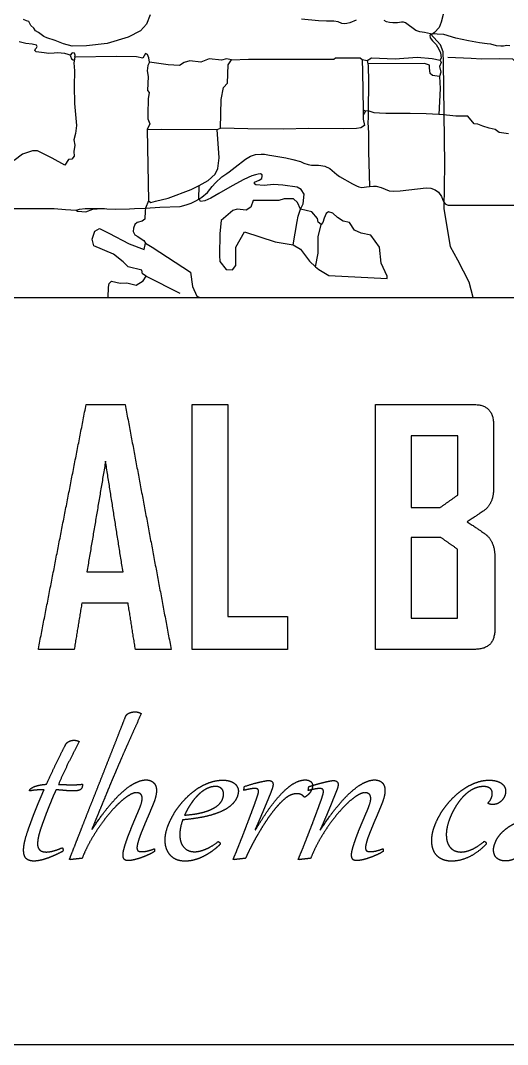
# Model space of a CAD drawing. Header units: millimetres. Extents: x 355 to 584, y 105 to 363.
# Drawn here: x 450.7 to 503.4, y 104.5 to 215.3 of the extents above; entities that cross this region are included whole.
import ezdxf

# ---------------------------------------------------------------- set-up
doc = ezdxf.new("R2010")
doc.units = ezdxf.units.MM
doc.header["$MEASUREMENT"] = 0
doc.layers.add('Default', color=18, linetype='Continuous', true_color=0x000000)

msp = doc.modelspace()

# ---------------------------------------------------------------- linework, layer by layer
at = {"color": 1, "true_color": 0xff0000}
for points in [[(496.67, 217.68), (496.66, 217.43), (496.67, 217.06), (496.72, 216.6), (496.6, 216.22), (496.47, 215.93), (496.25, 215.11), (496.04, 214.53), (495.53, 213.99), (495.25, 213.78), (495.01, 213.69), (495.07, 213.42), (495.29, 213.09), (495.71, 212.67), (495.99, 212.19), (496.16, 211.8), (496.24, 211.25), (496.13, 210.99)], [(456.07, 211.54), (455.85, 211.6), (455.51, 211.71), (455.12, 211.73), (454.71, 211.77), (454.35, 211.75), (453.77, 211.72), (453.26, 211.78), (452.69, 211.87), (452.41, 211.9), (452.27, 212.05), (452.32, 212.21), (452.44, 212.32), (452.5, 212.47), (452.42, 212.61), (451.98, 212.71), (451.28, 212.79), (450.54, 212.97)], [(464.58, 211.24), (464.46, 211.6), (464.23, 211.72), (463.93, 211.22), (463.26, 211.34), (461.08, 211.38), (456.6, 211.3), (456.48, 210.69), (456.54, 209.82), (456.52, 208.18), (456.54, 206.3), (456.64, 205.12), (456.76, 203.91), (456.64, 203.06), (456.48, 202.39), (456.6, 201.78), (456.48, 201.11), (456.5, 200.59), (456.26, 200.3), (455.89, 200.26), (455.49, 199.65), (454.13, 200.4), (452.53, 201.19), (452, 201.19), (450.91, 200.83), (450.02, 200.14)], [(456.6, 211.3), (456.62, 211.54), (456.56, 211.76), (456.29, 211.78), (456.07, 211.54), (456.12, 211.42), (456.24, 211.15), (456.4, 211.04), (456.54, 211.02)], [(464.68, 210.79), (464.49, 210.4), (464.42, 209.84), (464.52, 209.21), (464.44, 207.71), (464.62, 207.51), (464.54, 206.8), (464.49, 205.15), (464.48, 204.64), (464.7, 204.11), (464.43, 203.49)], [(473.54, 211.04), (473.02, 211.14), (472.45, 211), (471.11, 211.14), (470.24, 210.76), (469.05, 210.92), (468.42, 210.74), (467.91, 210.42), (466.68, 210.5), (464.68, 210.79), (464.58, 211.24)], [(472.37, 203.63), (472.41, 206.73), (472.69, 208.05), (473.1, 208.49), (473.2, 210.48), (473.54, 211.04), (475.39, 211.1), (484.64, 211.1), (484.82, 211.25), (486.32, 211.25), (487.46, 211.24), (487.7, 211.08), (487.74, 209.74), (487.79, 205.61), (487.8, 205)], [(487.7, 211.08), (488.25, 210.95), (488.69, 211.23), (491.28, 211.14), (493.63, 211.31), (495.27, 211.16), (496.13, 210.99), (496.23, 210.73), (496.08, 210.31), (496.21, 209.68), (496.07, 209.21), (496.15, 207.92), (496.01, 205.1)], [(488.25, 210.95), (488.31, 210.59), (488.33, 210.42)], [(496.07, 209.21), (495.29, 209.32), (495.04, 209.54), (494.99, 210.17), (494.97, 210.44), (494.44, 210.64), (488.31, 210.59)], [(504.93, 208.37), (504.95, 209.18), (504.93, 210.29), (504.67, 210.7), (504.38, 210.73), (504.02, 211.1), (502.51, 211.14), (500.61, 211.11), (499.5, 211.16), (496.95, 211.29)], [(488.33, 210.42), (488.36, 208.63), (488.33, 205.5), (488.33, 204.72), (488.32, 204.3), (488.39, 203.08), (488.39, 201.12), (488.49, 197.32)], [(488.33, 205.5), (488.05, 205.47), (487.92, 205.23), (487.8, 205), (487.8, 204.6), (487.94, 203.92), (487.56, 203.68), (487.08, 203.61), (485.66, 203.58), (481.92, 203.59), (479.13, 203.51), (475.33, 203.55), (472.37, 203.63)], [(488.05, 205.47), (487.79, 205.61)], [(503.52, 203.01), (502.51, 203.15), (502.08, 203.49), (501.43, 203.63), (500.77, 203.85), (500.22, 204.05), (499.81, 204.1), (499.14, 204.95), (497.85, 204.94), (497.17, 205.01), (496.47, 205.07), (496.01, 205.1), (494.62, 205.18), (492.88, 205.22), (491.61, 205.22), (490.27, 205.22), (489.58, 205.25), (489, 205.3), (488.33, 205.5)], [(464.43, 203.49), (464.55, 195.76), (464.22, 195)], [(464.43, 203.49), (465.94, 203.54), (471.99, 203.5), (472.37, 203.63)], [(464.55, 195.76), (464.82, 195.59), (465.31, 195.75), (466.68, 196.08), (469.19, 197.01), (470.03, 197.45), (471.03, 197.98), (471.78, 198.67), (472.06, 199.28), (472.21, 200.41), (471.99, 203.5)], [(449.18, 194.96), (454.34, 194.93), (455.57, 194.85), (456.72, 194.75), (457.09, 194.88), (457.7, 194.94), (458.52, 194.93), (459.46, 194.94), (459.8, 194.93), (460.04, 194.9), (461.02, 194.87), (462.49, 194.91), (463.05, 194.94), (464.22, 195), (465.8, 195.08), (468, 195.18), (468.65, 195.33), (469.18, 195.52), (469.68, 195.76), (470.02, 195.97), (470.33, 196.16), (470.96, 196.68), (471.47, 197.31), (471.8, 197.71), (472.5, 198.38), (473.05, 198.73), (473.31, 198.91), (473.94, 199.42), (475.06, 200.27), (475.59, 200.6), (476.15, 200.78), (476.76, 200.82), (477.13, 200.81), (477.67, 200.71), (477.92, 200.68), (479.44, 200.41), (480.17, 200.25), (481, 200.02), (481.39, 199.85), (481.83, 199.71), (482.22, 199.65), (482.5, 199.64), (482.67, 199.63), (482.97, 199.63), (483.21, 199.61), (483.66, 199.53), (484.18, 199.26), (484.71, 198.85), (484.94, 198.63), (485.23, 198.42), (486.66, 197.63), (487.07, 197.39), (487.34, 197.29), (487.67, 197.22), (488.15, 197.29), (488.49, 197.32), (488.92, 197.37), (489.2, 197.35), (489.75, 197.22), (490.6, 196.87), (491.09, 196.81), (491.8, 196.85), (494.61, 197.19), (495.12, 197.14), (495.6, 196.96), (495.95, 196.7), (496.27, 196.25), (496.38, 195.94), (496.55, 195.62), (496.68, 195.46), (496.88, 195.33), (497.02, 195.3), (502.85, 195.29), (504.46, 195.31)], [(480.22, 191), (480.65, 193.54), (480.75, 194.12), (481.01, 194.89), (481.31, 195.46), (481.42, 196.5), (481.08, 197.01), (480.67, 197.25), (479.12, 197.47), (478.1, 197.56), (477.09, 197.42), (476.18, 197.51), (476.02, 197.62), (476.02, 197.79), (476.55, 198), (476.83, 198.2), (476.86, 198.46), (476.85, 198.6), (476.67, 198.68), (476.45, 198.67), (476.15, 198.58), (475.76, 198.49), (474.89, 198.08), (473.63, 197.41), (472.18, 196.57), (471.32, 196.08), (470.65, 195.79), (470.2, 195.71), (470.1, 195.86), (470.02, 195.97)], [(470.02, 195.97), (470.03, 197.45)], [(464.22, 195), (464.21, 194.68), (464.15, 193.81), (463.89, 193.58), (463.35, 193.43), (463.09, 193.23), (462.95, 192.83), (462.91, 192.45), (463.07, 192.08), (463.4, 191.91), (463.77, 191.65), (464.04, 191.47), (464.23, 191.18), (464.95, 190.77), (469.09, 188.05), (469.33, 186.52), (469.8, 185.47), (470.14, 185.31)], [(481.01, 194.89), (480.69, 195.61), (480.27, 196), (479.23, 195.98), (478.67, 195.81), (476.4, 195.82), (475.89, 195.82), (475.63, 195.09), (475.14, 194.78), (474.17, 194.88), (473.68, 194.72), (472.41, 193.65), (472.29, 192.25), (472.23, 189.88), (472.29, 189.22), (472.96, 188.36), (473.66, 188.3), (474.01, 188.77), (474.01, 190.75), (474.96, 192.41), (478.28, 191.34), (480.22, 191), (481, 190.53), (481.99, 189.25), (482.65, 188.65), (483, 188.34), (484.09, 187.7), (490.39, 187.37), (490.39, 187.64), (489.76, 189.03), (489.58, 190.77), (488.63, 192.05), (487.58, 192.27), (486.87, 192.62), (486.32, 193.43), (485.63, 193.59), (485.02, 193.97), (484.5, 194.44), (484.05, 194.6), (483.79, 194.42), (483.57, 193.89), (483.44, 193.43), (483.26, 193.22), (482.94, 193.47), (482.84, 193.85), (482.25, 194.6), (481.01, 194.89)], [(456.72, 194.75), (456.88, 194.66), (457.35, 194.61), (457.79, 194.59), (458.54, 194.89), (459.46, 194.94)], [(464.31, 187.61), (463.91, 187.87), (463.83, 188.27), (462.37, 188.62), (461.8, 189.16), (460.77, 190.02), (458.65, 190.89), (458.46, 191.62), (458.75, 192.51), (459.27, 192.77), (460.27, 192.26), (462.45, 191.11), (464.09, 190.5), (464.23, 191.18)], [(482.65, 188.65), (482.94, 190.13), (482.94, 191.89), (483.26, 193.22)], [(460.2, 185.31), (460.22, 186.43), (460.31, 186.84), (460.57, 187.1), (461.48, 186.88), (462.21, 186.9), (463.24, 186.67), (463.99, 187.12), (464.31, 187.61), (467.94, 185.8)]]:
    msp.add_lwpolyline(points, dxfattribs=at)
at = {"color": 4, "true_color": 0x00ffff}
for points in [[(464.73, 215.88), (464.34, 214.89), (463.68, 214.16), (462.36, 213.47), (460.08, 212.8), (457.86, 212.53), (456.28, 212.49), (455.36, 212.74), (454.45, 213.12), (453.56, 213.42), (453.23, 213.56), (452.66, 213.97), (452.31, 214.16), (452.16, 214.45), (451.81, 214.75), (451.6, 215.18), (451.35, 215.25), (451.02, 215.38)], [(487.06, 215.3), (486.36, 215.04), (486.04, 214.95), (485.73, 214.92), (485.49, 214.95), (485.09, 215.12), (484.61, 215.22), (483.82, 215.2), (482.96, 215.23), (481.14, 215.44)], [(503.69, 212.55), (503.36, 212.57), (502.99, 212.5), (502.71, 212.5), (502.23, 212.53), (501.62, 212.73), (501.21, 212.75), (500.38, 212.87), (499.22, 213.08), (497.84, 213.38), (496.54, 213.75), (495.09, 213.85), (494.45, 213.97), (493.93, 214.07), (493.5, 214.2), (492.39, 215.02), (492.18, 215.1), (491.94, 215.1), (491.5, 215.03), (491.03, 215.02), (490.65, 215.05), (490.32, 215.15), (490.09, 215.29)], [(499.71, 185.31), (499.26, 186.99), (498.04, 189.34), (497.25, 190.8), (496.57, 194.95), (496.65, 199.7), (496.5, 210.73), (496.47, 211.9), (496.17, 212.64), (495.09, 213.85)]]:
    msp.add_lwpolyline(points, dxfattribs=at)
at = {"layer": 'Default'}
msp.add_lwpolyline([(355.13, 104.52), (583.91, 104.52), (583.91, 362.5), (355.13, 362.5)], close=True, dxfattribs=at)
msp.add_lwpolyline([(375.13, 185.31), (563.91, 185.31)], dxfattribs=at)
for points in [[(452.64, 147.32), (455.22, 160.53), (457.81, 173.74)], [(457.81, 173.74), (459.92, 173.74), (462.03, 173.74)], [(462.03, 173.74), (464.52, 160.5), (467.01, 147.26)], [(469.27, 147.26), (469.27, 160.5), (469.27, 173.74)], [(469.27, 173.74), (471.21, 173.74), (473.15, 173.74)], [(473.15, 173.74), (473.15, 162.27), (473.15, 150.81)], [(489.13, 147.26), (489.13, 160.5), (489.13, 173.74)], [(489.13, 173.74), (494.51, 173.74), (499.89, 173.74)], [(499.89, 173.74), (501.87, 173.7), (501.91, 171.65)], [(501.91, 171.65), (501.91, 168.14), (501.91, 164.63)], [(498.04, 170.35), (495.52, 170.35), (493.01, 170.35)], [(493.01, 170.35), (493.01, 166.47), (493.01, 162.6)], [(498.04, 163.95), (498.04, 167.15), (498.04, 170.35)], [(459.91, 167.6), (458.9, 161.62), (457.89, 155.65)], [(461.8, 155.65), (460.85, 161.62), (459.91, 167.6)], [(496.13, 162.6), (497.08, 163.27), (498.04, 163.95)], [(501.91, 164.63), (501.91, 163.21), (501.09, 162.43)], [(493.01, 162.6), (494.57, 162.6), (496.13, 162.6)], [(501.09, 162.43), (500.97, 162.32), (499.07, 161.06)], [(499.07, 161.06), (501.04, 159.76), (501.15, 159.63)], [(501.15, 159.63), (502.05, 158.8), (502.05, 157.33)], [(496.2, 159.37), (494.6, 159.37), (493.01, 159.37)], [(493.01, 159.37), (493.01, 155.01), (493.01, 150.65)], [(498.01, 158.1), (497.11, 158.73), (496.2, 159.37)], [(498.01, 150.65), (498.01, 154.37), (498.01, 158.1)], [(502.05, 157.33), (502.05, 153.34), (502.05, 149.35)], [(457.89, 155.65), (459.84, 155.65), (461.8, 155.65)], [(457.34, 152.26), (456.93, 149.76), (456.52, 147.26)], [(462.35, 152.26), (459.85, 152.26), (457.34, 152.26)], [(463.14, 147.26), (462.74, 149.76), (462.35, 152.26)], [(473.15, 150.81), (476.38, 150.81), (479.61, 150.81)], [(479.61, 150.81), (479.61, 149.03), (479.61, 147.26)], [(493.01, 150.65), (495.51, 150.65), (498.01, 150.65)], [(502.05, 149.35), (502.01, 147.3), (499.96, 147.26)], [(452.64, 147.26), (452.64, 147.29), (452.64, 147.32)], [(456.52, 147.26), (454.58, 147.26), (452.64, 147.26)], [(467.01, 147.26), (465.07, 147.26), (463.14, 147.26)], [(479.61, 147.26), (474.44, 147.26), (469.27, 147.26)], [(499.96, 147.26), (494.54, 147.26), (489.13, 147.26)], [(461.32, 138.07), (461.71, 139.07), (462.07, 139.97)], [(462.07, 139.97), (462.12, 140.11), (462.23, 140.22)], [(462.23, 140.22), (462.34, 140.32), (462.48, 140.38)], [(462.48, 140.38), (462.62, 140.44), (462.78, 140.47)], [(462.78, 140.47), (462.94, 140.5), (463.11, 140.5)], [(463.78, 140.31), (463.24, 139.12), (462.8, 138.13)], [(463.11, 140.5), (463.46, 140.5), (463.78, 140.31)], [(455.99, 137.32), (456.11, 137.38), (456.24, 137.4)], [(456.24, 137.4), (456.37, 137.43), (456.49, 137.43)], [(456.49, 137.43), (456.68, 137.43), (456.82, 137.39)], [(456.82, 137.39), (456.96, 137.35), (457.07, 137.27)], [(460.52, 136.03), (460.93, 137.07), (461.32, 138.07)], [(462.8, 138.13), (462.36, 137.14), (461.98, 136.29)], [(454.59, 134.98), (455.12, 136.06), (455.56, 136.91)], [(455.56, 136.91), (455.64, 137.07), (455.75, 137.16)], [(455.75, 137.16), (455.86, 137.26), (455.99, 137.32)], [(457.07, 137.27), (456.45, 136.16), (455.88, 134.98)], [(461.98, 136.29), (461.61, 135.44), (461.29, 134.7)], [(459.69, 133.92), (460.11, 134.99), (460.52, 136.03)], [(453.53, 132.67), (454.07, 133.89), (454.59, 134.98)], [(455.88, 134.98), (455.31, 133.8), (454.81, 132.65)], [(461.29, 134.7), (460.98, 133.97), (460.69, 133.3)], [(458.86, 131.81), (459.27, 132.85), (459.69, 133.92)], [(460.69, 133.3), (460.41, 132.62), (460.14, 131.98)], [(463.2, 132.85), (463.81, 133.14), (464.29, 133.14)], [(464.29, 133.14), (464.61, 133.14), (464.87, 133.01)], [(464.87, 133.01), (465.13, 132.88), (465.28, 132.62)], [(471.34, 132.91), (471.97, 133.11), (472.63, 133.11)], [(472.63, 133.11), (473.06, 133.11), (473.41, 132.99)], [(473.41, 132.99), (473.76, 132.88), (473.98, 132.66)], [(474.94, 132.43), (476.02, 132.78), (476.67, 132.92)], [(476.67, 132.92), (477.32, 133.07), (477.53, 133.07)], [(477.53, 133.07), (477.92, 133.07), (478.01, 132.84)], [(480.24, 132.72), (480.91, 133.14), (481.54, 133.14)], [(481.54, 133.14), (481.76, 133.14), (481.93, 133.07)], [(481.93, 133.07), (482.1, 133), (482.2, 132.88)], [(483.57, 132.88), (483.92, 132.97), (484.18, 133.02)], [(484.18, 133.02), (484.44, 133.07), (484.58, 133.07)], [(484.58, 133.07), (484.92, 133.07), (485.04, 132.86)], [(487.94, 132.85), (488.56, 133.14), (489.03, 133.14)], [(489.03, 133.14), (489.35, 133.14), (489.62, 133.01)], [(489.62, 133.01), (489.88, 132.89), (490.02, 132.62)], [(500.17, 132.9), (500.81, 133.11), (501.45, 133.11)], [(501.45, 133.11), (501.93, 133.11), (502.3, 132.99)], [(502.3, 132.99), (502.68, 132.87), (502.9, 132.66)], [(452.39, 132.04), (451.99, 132.01), (451.68, 131.94)], [(451.68, 131.94), (451.68, 131.98), (451.69, 132.02)], [(451.69, 132.02), (451.73, 132.15), (451.89, 132.25)], [(451.89, 132.25), (452.04, 132.36), (452.29, 132.45)], [(452.29, 132.45), (452.53, 132.53), (452.85, 132.59)], [(453.26, 132.08), (452.79, 132.07), (452.39, 132.04)], [(452.77, 130.94), (453.01, 131.52), (453.26, 132.08)], [(452.85, 132.59), (453.16, 132.65), (453.53, 132.67)], [(454.55, 132.07), (454.27, 131.45), (454.03, 130.86)], [(455.56, 131.99), (455.1, 132.03), (454.55, 132.07)], [(454.81, 132.65), (455.08, 132.64), (455.34, 132.63)], [(455.34, 132.63), (455.59, 132.63), (455.82, 132.62)], [(456.4, 131.94), (456.02, 131.94), (455.56, 131.99)], [(455.82, 132.62), (456.04, 132.62), (456.22, 132.62)], [(456.22, 132.62), (456.41, 132.62), (456.53, 132.62)], [(457.04, 132.02), (456.8, 131.94), (456.4, 131.94)], [(456.53, 132.62), (457.06, 132.62), (457.42, 132.68)], [(457.37, 132.35), (457.28, 132.09), (457.04, 132.02)], [(457.4, 132.5), (457.4, 132.42), (457.37, 132.35)], [(457.42, 132.68), (457.41, 132.58), (457.4, 132.5)], [(460.14, 131.98), (459.88, 131.34), (459.61, 130.68)], [(460.25, 130.26), (461.1, 131.29), (461.84, 131.93)], [(461.84, 131.93), (462.58, 132.56), (463.2, 132.85)], [(465.42, 131.95), (465.42, 131.53), (465.23, 130.95)], [(465.28, 132.62), (465.43, 132.36), (465.42, 131.95)], [(468.97, 131.5), (469.5, 131.99), (470.1, 132.35)], [(470.43, 131.93), (470.11, 131.7), (469.82, 131.39)], [(470.1, 132.35), (470.7, 132.7), (471.34, 132.91)], [(471.11, 132.3), (470.75, 132.16), (470.43, 131.93)], [(471.84, 132.43), (471.46, 132.43), (471.11, 132.3)], [(472.28, 132.33), (472.1, 132.43), (471.84, 132.43)], [(472.58, 132.06), (472.47, 132.23), (472.28, 132.33)], [(472.69, 131.65), (472.68, 131.89), (472.58, 132.06)], [(473.98, 132.66), (474.2, 132.44), (474.27, 132.12)], [(474.27, 132.12), (474.33, 131.8), (474.19, 131.39)], [(474.88, 132.01), (474.91, 132.22), (474.94, 132.43)], [(475.28, 132.1), (475.11, 132.06), (474.88, 132.01)], [(475.59, 132.16), (475.46, 132.14), (475.28, 132.1)], [(475.84, 132.2), (475.73, 132.19), (475.59, 132.16)], [(476.05, 132.21), (475.95, 132.21), (475.84, 132.2)], [(476.34, 132.16), (476.24, 132.21), (476.05, 132.21)], [(476.47, 132), (476.44, 132.11), (476.34, 132.16)], [(476.46, 131.74), (476.49, 131.9), (476.47, 132)], [(477.85, 131.93), (477.78, 131.73), (477.65, 131.42)], [(477.95, 132.17), (477.93, 132.13), (477.85, 131.93)], [(478.01, 132.84), (478.1, 132.62), (477.95, 132.17)], [(478.89, 131.58), (479.57, 132.31), (480.24, 132.72)], [(481.85, 131.99), (481.88, 132.2), (481.91, 132.41)], [(482.57, 132.15), (482.26, 132.09), (481.85, 131.99)], [(481.91, 132.41), (482.37, 132.56), (482.79, 132.68)], [(482.27, 132.2), (482.18, 131.94), (481.99, 131.7)], [(482.2, 132.88), (482.3, 132.75), (482.32, 132.58)], [(482.32, 132.58), (482.34, 132.41), (482.27, 132.2)], [(483.09, 132.21), (482.88, 132.21), (482.57, 132.15)], [(482.79, 132.68), (483.22, 132.8), (483.57, 132.88)], [(483.34, 132.17), (483.24, 132.21), (483.09, 132.21)], [(483.48, 132.03), (483.44, 132.13), (483.34, 132.17)], [(483.49, 131.77), (483.52, 131.93), (483.48, 132.03)], [(484.89, 131.9), (484.8, 131.69), (484.67, 131.36)], [(484.99, 132.17), (484.97, 132.12), (484.89, 131.9)], [(484.98, 130.24), (485.83, 131.28), (486.58, 131.92)], [(485.04, 132.86), (485.16, 132.66), (484.99, 132.17)], [(486.58, 131.92), (487.32, 132.56), (487.94, 132.85)], [(490.16, 131.93), (490.16, 131.51), (489.95, 130.91)], [(490.02, 132.62), (490.17, 132.35), (490.16, 131.93)], [(497.81, 131.47), (498.35, 131.96), (498.94, 132.33)], [(499.18, 131.82), (498.81, 131.54), (498.49, 131.18)], [(498.94, 132.33), (499.54, 132.69), (500.17, 132.9)], [(499.97, 132.26), (499.55, 132.1), (499.18, 131.82)], [(500.84, 132.42), (500.38, 132.42), (499.97, 132.26)], [(501.36, 132.33), (501.15, 132.42), (500.84, 132.42)], [(501.67, 132.09), (501.56, 132.24), (501.36, 132.33)], [(501.78, 131.73), (501.77, 131.93), (501.67, 132.09)], [(502.9, 132.66), (503.13, 132.45), (503.2, 132.15)], [(503.2, 132.15), (503.27, 131.85), (503.15, 131.48)], [(452.3, 129.79), (452.52, 130.37), (452.77, 130.94)], [(454.03, 130.86), (453.78, 130.27), (453.58, 129.74)], [(458.04, 129.75), (458.44, 130.76), (458.86, 131.81)], [(462.45, 131.47), (461.98, 131.19), (461.44, 130.69)], [(463.26, 131.76), (462.92, 131.76), (462.45, 131.47)], [(463.82, 131.44), (463.68, 131.76), (463.26, 131.76)], [(463.74, 130.46), (463.96, 131.11), (463.82, 131.44)], [(465.23, 130.95), (465.17, 130.78), (465.05, 130.48)], [(467.98, 130.45), (468.43, 131.01), (468.97, 131.5)], [(469.28, 130.74), (469.03, 130.4), (468.82, 130.04)], [(469.82, 131.39), (469.52, 131.09), (469.28, 130.74)], [(472.13, 130.44), (472.47, 130.75), (472.61, 131.15)], [(472.61, 131.15), (472.7, 131.42), (472.69, 131.65)], [(474.19, 131.39), (473.99, 130.8), (473.45, 130.35)], [(476.1, 130.65), (476.26, 131.11), (476.35, 131.37)], [(476.35, 131.37), (476.42, 131.58), (476.46, 131.74)], [(477.65, 131.42), (477.52, 131.1), (477.35, 130.68)], [(477.51, 129.86), (478.2, 130.85), (478.89, 131.58)], [(479.55, 131.27), (479.12, 130.97), (478.66, 130.47)], [(480.1, 131.55), (479.82, 131.46), (479.55, 131.27)], [(480.64, 131.65), (480.38, 131.65), (480.1, 131.55)], [(481.07, 131.56), (480.88, 131.65), (480.64, 131.65)], [(481.43, 131.27), (481.26, 131.47), (481.07, 131.56)], [(481.48, 131.27), (481.46, 131.27), (481.43, 131.27)], [(481.99, 131.7), (481.79, 131.46), (481.48, 131.27)], [(483.14, 130.65), (483.31, 131.11), (483.39, 131.37)], [(483.39, 131.37), (483.47, 131.61), (483.49, 131.77)], [(484.67, 131.36), (484.54, 131.04), (484.37, 130.61)], [(487.19, 131.47), (486.72, 131.19), (486.18, 130.69)], [(487.99, 131.76), (487.65, 131.76), (487.19, 131.47)], [(488.57, 131.44), (488.42, 131.76), (487.99, 131.76)], [(488.48, 130.43), (488.71, 131.11), (488.57, 131.44)], [(489.95, 130.91), (489.89, 130.73), (489.77, 130.44)], [(496.82, 130.41), (497.27, 130.98), (497.81, 131.47)], [(498.49, 131.18), (498.17, 130.81), (497.9, 130.39)], [(501.33, 130.65), (501.61, 130.97), (501.72, 131.3)], [(501.72, 131.3), (501.8, 131.53), (501.78, 131.73)], [(502.62, 130.74), (502.45, 130.61), (502.25, 130.54)], [(502.93, 131.06), (502.8, 130.87), (502.62, 130.74)], [(503.15, 131.48), (503.07, 131.24), (502.93, 131.06)], [(451.86, 128.65), (452.07, 129.21), (452.3, 129.79)], [(453.58, 129.74), (453.37, 129.22), (453.21, 128.77)], [(457.28, 127.8), (457.64, 128.73), (458.04, 129.75)], [(458.44, 127.76), (459.4, 129.23), (460.25, 130.26)], [(459.61, 130.68), (459.34, 130.02), (459.04, 129.3)], [(461.44, 130.69), (460.9, 130.19), (460.32, 129.51)], [(463.05, 128.79), (463.28, 129.32), (463.46, 129.76)], [(463.46, 129.76), (463.65, 130.2), (463.74, 130.46)], [(464.77, 129.81), (464.61, 129.44), (464.44, 129.03)], [(465.05, 130.48), (464.92, 130.18), (464.77, 129.81)], [(467.18, 129.26), (467.52, 129.88), (467.98, 130.45)], [(468.82, 130.04), (468.62, 129.68), (468.47, 129.33)], [(470.02, 129.53), (470.72, 129.68), (471.25, 129.9)], [(472.13, 129.6), (471.34, 129.29), (470.35, 129.1)], [(471.25, 129.9), (471.78, 130.13), (472.13, 130.44)], [(473.45, 130.35), (472.92, 129.91), (472.13, 129.6)], [(475.25, 128.39), (475.5, 129.05), (475.72, 129.62)], [(475.72, 129.62), (475.93, 130.2), (476.1, 130.65)], [(476.15, 127.73), (476.82, 128.87), (477.51, 129.86)], [(476.97, 129.78), (476.77, 129.3), (476.55, 128.78)], [(477.35, 130.68), (477.18, 130.26), (476.97, 129.78)], [(478.66, 130.47), (478.21, 129.97), (477.76, 129.36)], [(482.3, 128.39), (482.55, 129.05), (482.76, 129.62)], [(482.76, 129.62), (482.98, 130.2), (483.14, 130.65)], [(483.16, 127.7), (484.12, 129.21), (484.98, 130.24)], [(484, 129.71), (483.8, 129.23), (483.58, 128.72)], [(484.37, 130.61), (484.2, 130.19), (484, 129.71)], [(486.18, 130.69), (485.64, 130.19), (485.06, 129.51)], [(487.8, 128.79), (488.03, 129.32), (488.21, 129.74)], [(488.21, 129.74), (488.39, 130.17), (488.48, 130.43)], [(489.5, 129.78), (489.35, 129.42), (489.18, 129.01)], [(489.77, 130.44), (489.66, 130.15), (489.5, 129.78)], [(496.03, 129.23), (496.37, 129.84), (496.82, 130.41)], [(497.9, 130.39), (497.63, 129.97), (497.42, 129.53)], [(501.34, 130.59), (501.34, 130.62), (501.33, 130.65)], [(501.58, 130.5), (501.45, 130.53), (501.34, 130.59)], [(501.83, 130.48), (501.71, 130.48), (501.58, 130.5)], [(502.25, 130.54), (502.05, 130.48), (501.83, 130.48)], [(451.47, 127.55), (451.65, 128.09), (451.86, 128.65)], [(453.21, 128.77), (453.05, 128.32), (452.93, 127.99)], [(459.04, 129.3), (458.75, 128.59), (458.41, 127.76)], [(460.32, 129.51), (459.75, 128.83), (459.21, 128.04)], [(462.6, 127.68), (462.83, 128.26), (463.05, 128.79)], [(464.44, 129.03), (464.26, 128.62), (464.1, 128.23)], [(466.61, 128.01), (466.83, 128.63), (467.18, 129.26)], [(468.23, 128.72), (467.97, 127.98), (467.95, 127.36)], [(468.26, 128.82), (468.24, 128.77), (468.23, 128.72)], [(470.35, 129.1), (469.36, 128.91), (468.26, 128.82)], [(468.47, 129.33), (469.32, 129.39), (470.02, 129.53)], [(476.55, 128.78), (476.33, 128.26), (476.09, 127.74)], [(477.76, 129.36), (477.32, 128.76), (476.91, 128.09)], [(483.58, 128.72), (483.36, 128.21), (483.13, 127.71)], [(485.06, 129.51), (484.49, 128.83), (483.95, 128.04)], [(487.34, 127.69), (487.58, 128.27), (487.8, 128.79)], [(489.18, 129.01), (489, 128.61), (488.84, 128.22)], [(495.48, 128), (495.68, 128.61), (496.03, 129.23)], [(497.07, 128.67), (496.82, 127.92), (496.8, 127.3)], [(497.42, 129.53), (497.22, 129.09), (497.07, 128.67)], [(451.07, 125.99), (451.15, 126.61), (451.47, 127.55)], [(452.93, 127.99), (452.72, 127.36), (452.62, 126.87)], [(456.59, 126.04), (456.91, 126.87), (457.28, 127.8)], [(459.21, 128.04), (458.67, 127.25), (458.19, 126.39)], [(458.41, 127.76), (458.43, 127.76), (458.44, 127.76)], [(462.18, 126.56), (462.36, 127.1), (462.6, 127.68)], [(463.79, 127.47), (463.65, 127.12), (463.56, 126.86)], [(464.1, 128.23), (463.93, 127.83), (463.79, 127.47)], [(466.36, 126.58), (466.35, 127.25), (466.61, 128.01)], [(474.74, 127.05), (475, 127.72), (475.25, 128.39)], [(476.09, 127.74), (476.12, 127.73), (476.15, 127.73)], [(476.91, 128.09), (476.49, 127.42), (476.14, 126.79)], [(481.78, 127.05), (482.04, 127.72), (482.3, 128.39)], [(483.95, 128.04), (483.41, 127.25), (482.93, 126.39)], [(483.13, 127.71), (483.15, 127.7), (483.16, 127.7)], [(486.92, 126.56), (487.11, 127.11), (487.34, 127.69)], [(488.54, 127.48), (488.4, 127.12), (488.3, 126.86)], [(488.84, 128.22), (488.68, 127.83), (488.54, 127.48)], [(495.26, 127.1), (495.32, 127.54), (495.48, 128)], [(502.55, 127.14), (502.88, 127.56), (503.32, 127.89)], [(503.32, 127.89), (503.77, 128.23), (504.32, 128.47)], [(452.62, 126.87), (452.52, 126.38), (452.56, 126.04)], [(458.19, 126.39), (457.71, 125.52), (457.38, 124.66)], [(461.92, 125.72), (462.02, 126.11), (462.18, 126.56)], [(463.56, 126.86), (463.41, 126.41), (463.35, 126.12)], [(466.63, 125.42), (466.37, 125.91), (466.36, 126.58)], [(467.95, 127.36), (467.93, 126.74), (468.11, 126.3)], [(468.11, 126.3), (468.3, 125.86), (468.66, 125.61)], [(470.71, 125.63), (471.35, 125.89), (472.11, 126.47)], [(472.11, 126.47), (472.14, 126.45), (472.19, 126.42)], [(472.19, 126.42), (472.23, 126.39), (472.27, 126.35)], [(472.27, 126.35), (472.3, 126.31), (472.32, 126.27)], [(474.21, 125.72), (474.47, 126.38), (474.74, 127.05)], [(476.14, 126.79), (475.79, 126.16), (475.51, 125.6)], [(481.26, 125.72), (481.52, 126.38), (481.78, 127.05)], [(482.93, 126.39), (482.46, 125.52), (482.12, 124.66)], [(486.66, 125.72), (486.77, 126.11), (486.92, 126.56)], [(488.3, 126.86), (488.15, 126.41), (488.09, 126.12)], [(495.24, 126.25), (495.2, 126.65), (495.26, 127.1)], [(496.8, 127.3), (496.79, 126.69), (496.97, 126.25)], [(499.56, 125.62), (500.2, 125.89), (500.92, 126.51)], [(500.92, 126.51), (500.95, 126.49), (500.99, 126.46)], [(500.99, 126.46), (501.04, 126.43), (501.07, 126.39)], [(501.07, 126.39), (501.1, 126.35), (501.12, 126.31)], [(501.12, 126.31), (501.14, 126.27), (501.13, 126.23)], [(502.04, 126.21), (502.21, 126.72), (502.55, 127.14)], [(451.11, 125.01), (450.99, 125.37), (451.07, 125.99)], [(452.56, 126.04), (452.61, 125.7), (452.84, 125.52)], [(452.84, 125.52), (453.06, 125.34), (453.5, 125.34)], [(453.5, 125.34), (453.81, 125.34), (454.24, 125.45)], [(454.24, 125.45), (454.66, 125.56), (455.24, 125.81)], [(455.29, 125.42), (454.85, 125.18), (454.41, 124.99)], [(455.24, 125.81), (455.34, 125.65), (455.29, 125.42)], [(455.99, 124.52), (456.26, 125.21), (456.59, 126.04)], [(461.8, 125.04), (461.81, 125.33), (461.92, 125.72)], [(463.35, 126.12), (463.29, 125.84), (463.32, 125.67)], [(463.32, 125.67), (463.35, 125.5), (463.48, 125.44)], [(463.48, 125.44), (463.6, 125.38), (463.81, 125.38)], [(463.81, 125.38), (464.12, 125.38), (464.47, 125.46)], [(464.47, 125.46), (464.83, 125.55), (465.21, 125.7)], [(465.22, 125.4), (464.95, 125.23), (464.57, 125.05)], [(465.21, 125.7), (465.21, 125.55), (465.22, 125.4)], [(467.36, 124.63), (466.88, 124.92), (466.63, 125.42)], [(468.66, 125.61), (469.03, 125.37), (469.55, 125.37)], [(469.55, 125.37), (470.07, 125.37), (470.71, 125.63)], [(471.32, 125.35), (470.83, 125.01), (470.35, 124.79)], [(472.29, 126.14), (471.81, 125.68), (471.32, 125.35)], [(472.33, 126.19), (472.32, 126.16), (472.29, 126.14)], [(472.32, 126.27), (472.34, 126.23), (472.33, 126.19)], [(473.71, 124.52), (473.95, 125.07), (474.21, 125.72)], [(475.51, 125.6), (475.24, 125.04), (475.07, 124.66)], [(480.76, 124.52), (480.99, 125.07), (481.26, 125.72)], [(486.54, 125.04), (486.55, 125.33), (486.66, 125.72)], [(488.09, 126.12), (488.04, 125.84), (488.07, 125.67)], [(488.07, 125.67), (488.1, 125.5), (488.22, 125.44)], [(488.22, 125.44), (488.34, 125.38), (488.56, 125.38)], [(488.56, 125.38), (488.86, 125.38), (489.21, 125.46)], [(489.21, 125.46), (489.57, 125.55), (489.96, 125.7)], [(489.96, 125.4), (489.7, 125.23), (489.31, 125.05)], [(489.96, 125.7), (489.96, 125.55), (489.96, 125.4)], [(495.43, 125.49), (495.28, 125.84), (495.24, 126.25)], [(495.84, 124.89), (495.57, 125.15), (495.43, 125.49)], [(496.97, 126.25), (497.16, 125.82), (497.52, 125.58)], [(497.52, 125.58), (497.89, 125.34), (498.39, 125.34)], [(498.39, 125.34), (498.92, 125.34), (499.56, 125.62)], [(501.1, 126.18), (500.22, 125.26), (499.27, 124.81)], [(501.12, 126.2), (501.11, 126.19), (501.1, 126.18)], [(501.13, 126.23), (501.12, 126.21), (501.12, 126.2)], [(501.92, 125.48), (501.9, 125.81), (502.04, 126.21)], [(502.09, 124.9), (501.94, 125.14), (501.92, 125.48)], [(451.5, 124.5), (451.22, 124.64), (451.11, 125.01)], [(452.16, 124.36), (451.77, 124.36), (451.5, 124.5)], [(452.82, 124.44), (452.46, 124.36), (452.16, 124.36)], [(453.58, 124.65), (453.17, 124.51), (452.82, 124.44)], [(454.41, 124.99), (453.98, 124.79), (453.58, 124.65)], [(456.08, 124.51), (456.04, 124.52), (455.99, 124.52)], [(457.38, 124.66), (456.73, 124.59), (456.08, 124.51)], [(461.92, 124.57), (461.79, 124.74), (461.8, 125.04)], [(462.35, 124.41), (462.04, 124.41), (461.92, 124.57)], [(463, 124.5), (462.62, 124.41), (462.35, 124.41)], [(463.79, 124.73), (463.38, 124.59), (463, 124.5)], [(464.57, 125.05), (464.19, 124.88), (463.79, 124.73)], [(468.55, 124.35), (467.85, 124.35), (467.36, 124.63)], [(469.41, 124.46), (468.96, 124.35), (468.55, 124.35)], [(470.35, 124.79), (469.87, 124.56), (469.41, 124.46)], [(473.8, 124.51), (473.76, 124.52), (473.71, 124.52)], [(475.07, 124.66), (474.44, 124.59), (473.8, 124.51)], [(480.85, 124.51), (480.8, 124.52), (480.76, 124.52)], [(482.12, 124.66), (481.48, 124.59), (480.85, 124.51)], [(486.66, 124.57), (486.54, 124.74), (486.54, 125.04)], [(487.1, 124.41), (486.78, 124.41), (486.66, 124.57)], [(487.75, 124.5), (487.36, 124.41), (487.1, 124.41)], [(488.53, 124.73), (488.13, 124.59), (487.75, 124.5)], [(489.31, 125.05), (488.93, 124.88), (488.53, 124.73)], [(496.48, 124.5), (496.1, 124.64), (495.84, 124.89)], [(497.38, 124.35), (496.87, 124.35), (496.48, 124.5)], [(499.27, 124.81), (498.32, 124.35), (497.38, 124.35)], [(502.53, 124.51), (502.24, 124.65), (502.09, 124.9)], [(503.22, 124.37), (502.81, 124.37), (502.53, 124.51)], [(504.23, 124.61), (503.7, 124.37), (503.22, 124.37)]]:
    msp.add_open_spline(points, degree=2, dxfattribs=at)

doc.saveas('drawing.dxf')
